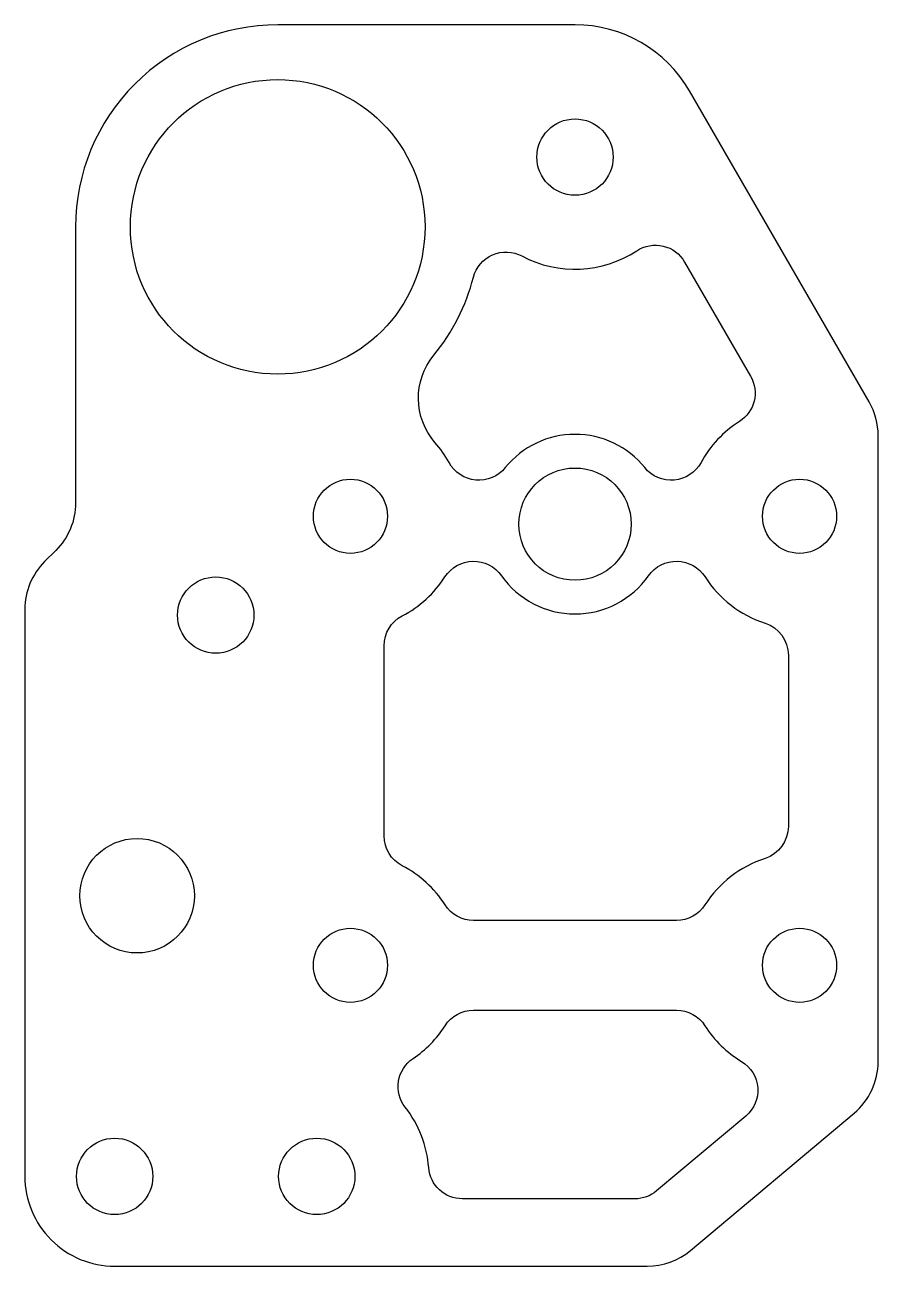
# Model space of a CAD drawing. Header units: millimetres. Extents: x -24.5 to 13.5, y -23.4 to 31.9.
import ezdxf

# ---------------------------------------------------------------- set-up
doc = ezdxf.new("R2010")
doc.units = ezdxf.units.MM
doc.layers.get('0').update_dxf_attribs({"linetype": 'CONTINUOUS'})

msp = doc.modelspace()

# ---------------------------------------------------------------- linework, layer by layer
for points in [[(3.216, -23.4, 0.176327), (5.144, -22.698), (12.428, -16.586, 0.221695), (13.5, -14.288), (13.5, 13.593, 0.131652), (13.098, 15.093), (5.101, 28.945, 0.267949), (0, 31.89), (-13.24, 31.89, 0.414214), (-22.24, 22.89), (-22.24, 10.603, -0.198912), (-23.119, 8.481), (-23.621, 7.979, 0.198912), (-24.5, 5.857), (-24.5, -19.4, 0.414214), (-20.5, -23.4)], [(-6.291, 17.17, 0.109609), (-4.524, 20.646, -0.486443), (-2.363, 21.594, 0.275639), (2.755, 21.828, -0.431909), (4.881, 21.326), (7.818, 16.239, -0.402084), (7.322, 14.222, 0.127142), (5.611, 12.396, -0.533639), (3.108, 12.168, 0.476744), (-3.108, 12.168, -0.533639), (-5.611, 12.396, 0.054629), (-6.235, 13.29, -0.36695)], [(-5.787, -7.308, 0.131362), (-7.692, -5.564, -0.279739), (-8.5, -4.234), (-8.5, 4.234, -0.279739), (-7.692, 5.564, 0.131078), (-5.79, 7.303, -0.533639), (-3.276, 7.355, 0.520428), (3.276, 7.355, -0.533639), (5.79, 7.303, 0.173795), (8.462, 5.243, -0.325305), (9.5, 3.815), (9.5, -3.815, -0.325305), (8.462, -5.243, 0.174082), (5.787, -7.308, -0.255924), (4.523, -8), (-4.523, -8, -0.255924)], [(-7.214, -14.152, 0.103167), (-5.787, -12.692, -0.255924), (-4.523, -12), (4.523, -12, -0.255924), (5.787, -12.692, 0.115373), (7.418, -14.282, -0.514505), (7.607, -16.715), (3.634, -20.049, -0.176327), (2.67, -20.4), (-5.019, -20.4, -0.391837), (-6.515, -19.015, 0.147645), (-7.56, -16.321, -0.435573)]]:
    msp.add_lwpolyline(points, format="xyb", close=True)
for centre, radius in [((-13.24, 22.89), 6.56), ((0, 26), 1.7), ((-10, 10), 1.65), ((0, 9.65), 2.5), ((10, 10), 1.65), ((-16, 5.6), 1.7), ((-19.5, -6.9), 2.55), ((-10, -10), 1.65), ((10, -10), 1.65), ((-20.5, -19.4), 1.7), ((-11.5, -19.4), 1.7)]:
    msp.add_circle(centre, radius)

doc.saveas('drawing.dxf')
